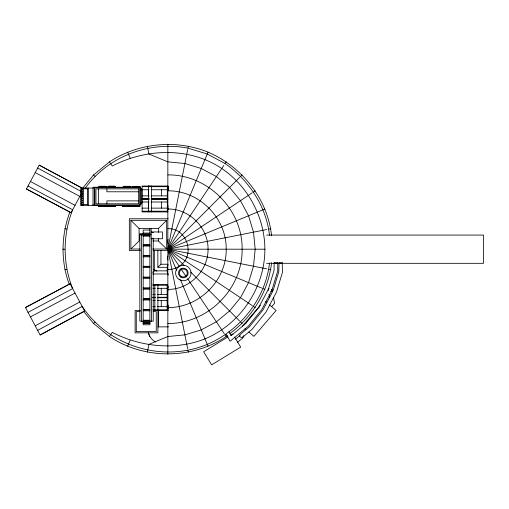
<?xml version="1.0" encoding="UTF-8"?>
<svg xmlns="http://www.w3.org/2000/svg" width="509" height="509" viewBox="0 0 509 509"><rect width="100%" height="100%" fill="white"/><g stroke="black" fill="none" stroke-linecap="round" stroke-linejoin="round"><path stroke-width="0.76" d="M110.949 206.469L110.956 206.03M69.186 284.086C60.609 261.009 61.201 234.986 69.879 212.024M28.033 312.361L72.66 288.616C62.645 263.446 62.645 234.935 72.66 209.765L28.033 186.02M271.571 235.794C267.779 199.013 241.794 166.507 208.047 152.14C176.012 139.148 138.372 142.857 109.486 161.849L112.266 166.017C146.032 148.431 189.38 146.796 221.765 168.498C248.188 186.44 264.661 217.254 264.896 249.194C264.871 287.63 240.49 324.125 204.987 338.854C175.083 350.79 140.548 346.852 112.266 332.371L109.486 336.532C144.092 359.628 191.6 359.628 226.206 336.532L227.428 335.526M37.647 330.347L82.184 306.431C109.091 346.648 162.556 362.86 207.271 344.377C240.14 330.379 265.475 298.878 269.503 263.108M229.877 333.516C252.687 316.999 268.587 290.664 271.571 262.593M167.843 286.472L167.843 287.763M167.843 305.209L167.843 307.582C199.051 307.983 226.677 280.421 226.206 249.194C226.67 217.986 199.057 190.366 167.843 190.83M102.061 206.514L102.131 206.075M102.583 206.514L102.653 206.075M243.76 336.901L243.633 335.546M147.356 352.215L148.914 344.377L167.843 336.532L184.888 334.852L201.271 329.883L216.37 321.815L229.604 310.948L240.464 297.714L248.538 282.616L253.507 266.232L255.187 249.194L253.507 232.155L248.538 215.765L240.464 200.667L229.604 187.433L216.37 176.572L201.271 168.498L184.888 163.529L167.843 161.849L148.914 154.011L147.356 146.166M187.656 348.773L167.843 249.194L187.656 149.608M85.137 188.349C107.793 156.32 149.665 140.726 187.942 148.144L188.336 146.166M135.814 206.539L135.96 206.1M136.336 206.539L136.482 206.1M127.644 346.241L130.132 340.235M176.591 270.311L167.843 249.194L208.047 152.14M126.932 206.406L127.167 205.973M81.504 193.223L71.082 212.724L26.449 188.979L39.199 165.126L82.203 188.107M140.274 202.557L141.82 202.633L140.274 204.491L141.82 202.633L141.82 190.181L141.05 188.635L140.274 188.171L141.82 190.181L140.274 190.105M111.751 206.463L112.005 206.024M113.666 206.457L112.19 206.469L112.521 206.024M167.843 269.687L171.845 269.293L175.688 268.122L179.232 266.232L167.843 249.194L223.839 165.393M269.503 235.279C266.283 206.298 248.793 180.065 225.086 163.529L226.206 161.849M103.181 206.075L102.875 206.508M106.069 206.062L103.677 206.069L103.365 206.508L106.317 206.062M83.018 187.77L93.567 174.911L109.486 161.849M260.322 305.317L242.278 326.371L242.672 326.714M271.666 306.692L274.631 303.237L273.537 297.848M136.628 206.539L136.985 206.1M137.131 206.539L137.513 206.1M279.034 262.918L278.786 271.787L273.059 290.671L263 309.911L249.372 326.803L240.216 334.445C238.155 336.207 241.699 338.924 243.092 336.761M83.521 311.222L93.567 323.469L94.992 322.044M184.01 265.354L167.843 249.194L239.637 177.399M240.693 176.343L242.125 174.911M152.783 272.398L154.303 270.871L154.303 250.523M167.69 267.32L157.854 267.32L160.946 264.228L160.946 250.441M274.147 262.975L274.084 270.362L268.358 289.239L258.667 307.589L245.58 323.679L231.15 335.622L228.897 331.639M140.217 249.028L130.883 249.028L130.883 220.321L139.103 228.528L158.388 228.528L166.678 220.321L166.678 249.028L152.668 249.028M130.883 249.028L139.103 240.967L139.103 228.528M112.54 206.463L113.03 206.024M112.922 206.463L114.353 206.011L109.206 206.489M242.774 337.111L252.012 329.399L266.092 311.941L276.482 292.071L282.47 272.334L282.221 262.918M103.658 206.508L104.141 206.069M179.232 266.232C195.965 256.218 187.325 227.727 167.843 228.7M235.463 339.217L240.095 335.469M237.219 342.525L243.238 337.664M137.385 206.539L137.933 206.1M137.774 206.539L138.435 206.1L137.831 206.539M252.267 305.597L167.843 249.194L252.267 192.784M253.507 191.95L255.187 190.83M84.659 311.063L40.122 334.979L25.45 307.531L70.083 283.787L84.659 311.063L40.122 334.979M128.472 206.406L129.07 205.973M123.999 205.954L123.261 205.96L124.081 206.393C122.764 207.048 133.657 205.394 129.808 206.399M228 336.901L203.651 351.764L211.642 364.851L240.725 347.1L234.579 337.034M230.704 335.246L232.734 334.012L233.007 334.458M104.281 206.508L105.007 206.069M104.676 206.501L105.401 206.062M137.964 206.539L138.741 206.1M139.18 206.1L138.327 206.539L139.86 206.107M30.457 316.903L75.039 293.069M35.216 325.805L79.805 301.977M115.537 206.011L113.602 206.457L115.18 206.011M25.45 307.531L70.083 283.787M114.69 206.011L113.761 206.457L115.002 206.011L114.29 206.011M113.851 206.457L115.002 206.011L114.232 206.018M129.331 206.406L130.851 205.967C128.249 206.966 132.073 205.56 129.744 205.954M130.368 205.967L128.828 206.406M104.829 206.501L106.4 206.062L105.306 206.501M137.684 206.539L139.651 206.107M138.804 206.539L139.797 206.107L139.008 206.107M138.454 206.539L139.453 206.107M138.912 206.539L139.701 206.107L139.103 206.1M114.372 206.45L115.467 206.011L114.073 206.45L115.403 206.011L114.913 206.011M114.175 206.45L115.467 206.011M130.463 205.967L129.54 206.399M105.204 206.501L106.502 206.062M139.549 206.107L139.956 206.107L138.881 206.539L139.701 206.107M133.364 206.539L139.002 206.539L139.956 206.107M261.651 288.043L167.843 249.194L264.896 208.995M80.836 190.22L82.235 189.679L80.836 190.22L80.836 191.301L82.235 191.842L80.836 192.383L80.836 193.458L82.235 193.999L80.836 193.458M80.836 192.383L82.159 191.842M80.836 197.778L82.235 198.319L80.836 197.778L80.836 196.697L82.235 196.162L80.836 195.621L80.836 194.54L82.159 193.999M80.836 196.697L82.159 196.162M80.836 202.098L82.235 202.639L80.836 202.098L80.836 201.017L82.235 200.476L80.836 199.935L80.836 198.86L82.159 198.319M80.836 201.017L82.159 200.476M80.836 204.255L82.235 204.796L80.836 204.255L80.836 203.18L82.159 202.639M93.02 205.42L93.02 187.242L140.274 187.242L140.274 205.42L80.836 205.337L82.159 204.796M80.836 194.54L82.235 193.999M80.836 198.86L82.235 198.319M80.836 203.18L82.235 202.639M80.836 205.337L82.235 204.796M64.821 269.687L66.8 269.293M266.691 268.854L167.843 249.194L266.691 229.527M268.892 229.095L270.871 228.7M107.685 186.86L108.239 186.848M167.843 289.392C189.342 289.71 208.366 270.686 208.047 249.194C208.366 227.695 189.342 208.671 167.843 208.995M167.843 323.469C207.564 324.061 242.717 288.915 242.125 249.194C242.717 209.473 207.564 174.32 167.843 174.911M106.177 186.898L106.597 186.879L105.471 186.86M110.733 186.892L115.25 186.841M115.161 186.841L115.613 186.835L114.869 186.848M105.764 186.86L106.298 186.892M133.065 206.539L131.806 206.107L133.447 206.539M99.828 186.892L98.402 186.924L99.44 186.949M108.843 186.892L110.771 186.886M122.644 205.96L123.897 206.399M126.105 205.973L126.149 206.406M123.611 206.399L122.694 205.96L129.56 205.973M126.646 206.406L126.62 205.973M110.434 206.037L107.399 206.056L108.468 206.489L113.507 206.018M107.329 206.062L108.512 206.489L107.584 206.056M110.606 206.476L112.247 206.463M108.15 186.886L108.926 186.892M114.875 206.018L115.282 206.011M109.849 206.482L109.467 206.043M111.426 186.237L108.506 186.275L114.741 186.249L111.764 186.294M107.857 186.854L108.245 186.886M103.677 206.069L98.746 206.088L99.548 206.52L98.402 206.094L99.688 206.527C98.574 206.52 106.247 206.501 105.115 206.501M107.787 206.056L108.519 206.489M107.991 206.056L107.463 206.062L109.27 206.489L108.633 206.05M108.226 206.05L108.99 206.482L107.863 206.056M109.053 206.043L109.467 206.482M125.08 205.973L125.36 206.406M125.558 205.973L125.838 206.406M123.954 206.393L122.726 205.96L123.229 205.967M99.414 206.527L98.301 206.094L99.777 206.52M109.95 206.037L110.154 206.476M99.414 206.088L100.057 206.52M100.19 206.081L100.623 206.52M99.325 206.527L102.214 206.514M134.172 186.37C129.687 186.377 142.526 186.358 138.054 186.37M132.143 186.949L139.892 186.949M123.013 186.892L124.069 186.892M130.864 186.905L130.088 186.905M140.083 186.949L139.301 186.949M124.654 205.973L125.087 206.406M98.822 206.094L98.377 206.094L99.879 206.52M123.534 205.967L124.151 206.399M149.137 186.046L142.119 186.046L142.119 211.929L168.002 211.929M151.472 186.046L168.002 186.046M142.119 186.682L167.843 186.682M132.334 186.956L133.288 186.949M93.408 188.063L80.836 188.063L80.836 189.144L82.159 189.679M140.63 188.635L141.241 188.635M83.482 188.794L87.904 188.794M142.119 189.742L149.137 189.742M151.472 189.742L167.843 189.742M138.722 191.785L106.89 191.785L106.89 188.864M142.119 195.876L149.137 195.876M151.472 195.876L167.843 195.876M142.119 198.707L149.137 198.707M151.472 198.707L167.843 198.707M142.119 198.936L149.137 198.936M151.472 198.936L167.843 198.936M142.119 199.172L149.137 199.172M151.472 199.172L167.843 199.172M138.652 200.877L106.89 200.877L106.89 203.797M142.119 202.003L149.137 202.003M151.472 202.003L167.843 202.003M140.274 204.026L141.241 204.026M83.482 204.599L87.904 204.599M131.971 206.107L132.964 206.539L132.066 206.107L139.371 206.107M132.76 206.107L133.517 206.539M133.135 206.107L133.708 206.539M133.511 206.107L134.083 206.539M134.427 206.1L134.777 206.539L131.812 206.107M132.766 206.539L133.243 206.539L132.117 206.107M142.119 208.13L149.137 208.13M151.472 208.13L167.843 208.13M148.393 211.159L151.485 211.159M142.119 211.197L149.137 211.197M151.472 211.197L167.843 211.197M168.224 218.775L129.337 218.775L129.337 250.581L140.446 250.581M130.883 220.321L166.678 220.321M149.888 230.017L143.188 230.017L143.188 324.787L149.888 324.787L149.888 228.783M151.167 231.958L162.473 231.958L162.473 238.759L151.167 238.759L151.167 228.783M151.167 232.352L153.444 232.352M143.188 233.065L149.888 233.065M143.188 233.936L139.841 233.936L139.841 321.134L141.515 321.134M143.188 233.968L149.888 233.968M139.841 234.146L143.188 234.146M149.888 234.369L151.167 234.369M139.841 234.827L141.515 234.827L141.515 321.338L143.188 321.338M143.188 234.827L149.888 234.827M141.515 235.031L143.188 235.031M266.621 235.069L483.55 235.069L483.55 263.312L266.621 263.312M143.188 235.253L149.888 235.253M143.188 236.151L149.888 236.151M151.561 238.606L153.234 238.606M152.986 240.967L158.388 240.967L166.678 249.028M143.188 244.714L149.888 244.714M143.188 245.141L149.888 245.141M143.188 245.612L149.888 245.612M143.188 246.044L149.888 246.044M62.804 249.194L64.821 249.194M167.843 249.194L264.896 249.194M153.145 250.581L168.224 250.581M143.188 255.505L149.888 255.505M143.188 255.932L149.888 255.932M143.188 256.829L149.888 256.829M160.946 264.228L167.69 264.228M143.188 266.29L149.888 266.29M143.188 266.722L149.888 266.722M143.188 267.619L149.888 267.619M154.303 270.871L167.397 270.871M152.783 273.969L168.174 273.969M143.188 277.081L149.888 277.081M143.188 277.507L149.888 277.507M143.188 278.41L149.888 278.41M152.878 284.614L167.843 284.614M152.878 285.25L167.69 285.25M143.188 287.871L149.888 287.871M143.188 288.298L149.888 288.298M152.878 288.31L155.213 288.31M157.472 288.31L167.69 288.31M143.188 289.195L149.888 289.195M152.878 294.444L155.213 294.444M157.472 294.444L167.69 294.444M152.878 297.275L155.213 297.275M157.555 297.275L167.69 297.275M152.878 297.504L155.213 297.504M157.555 297.504L167.843 297.504M152.878 297.74L155.213 297.74M157.555 297.74L167.69 297.74M143.188 298.656L149.888 298.656M143.188 299.088L149.888 299.088M143.188 299.559L149.888 299.559M143.188 299.986L149.888 299.986M152.878 300.571L155.213 300.571M157.472 300.571L167.69 300.571M152.878 306.698L155.213 306.698M157.472 306.698L167.69 306.698M143.188 309.447L149.888 309.447M152.878 309.765L167.69 309.765M143.188 309.873L149.888 309.873M157.898 310.369L158.452 310.369L158.452 326.873M140.605 310.496L135.101 310.496L135.101 332.841L157.898 332.841L157.917 284.506L154.825 284.506L154.825 310.496M153.184 310.496L167.843 310.496M158.452 310.541L168.562 310.541M143.188 310.776L149.888 310.776M140.115 311.635L136.272 311.635L136.272 331.614L156.25 331.614L156.25 311.635L153.177 311.635M143.188 320.237L149.888 320.237M143.188 320.664L149.888 320.664M151.561 321.134L153.234 321.134L153.234 238.097M149.888 321.338L151.561 321.338L151.561 238.199M143.188 321.561L149.888 321.561M143.188 322.261L149.888 322.261M143.188 323.094L149.888 323.094M143.188 323.355L149.888 323.355M157.898 326.873L168.562 326.873M125.004 186.313L123.929 186.313L130.228 186.326L129.152 186.319M131.176 186.905L123.293 186.892M122.917 205.96L123.261 205.96M132.066 206.107L132.664 206.107M133.918 206.1L134.268 206.539M111.458 206.03L111.465 206.469M134.93 206.1L135.038 206.539M135.413 206.1L135.547 206.539M131.806 206.107L133.218 206.539M105.853 186.905L99.401 186.898M64.821 228.7L66.8 229.095M268.892 269.293L270.871 269.687M187.942 148.144L207.271 154.011L225.086 163.529M80.836 189.144L82.235 189.679M80.836 191.301L82.235 191.842M80.836 195.621L82.235 196.162M80.836 199.935L82.235 200.476M263.032 288.616L264.896 289.392M98.733 206.094L99.599 206.527M26.449 188.979L71.082 212.724M35.216 172.576L79.805 196.404M30.457 181.484L75.039 205.312M39.199 165.126L81.65 187.923M37.647 168.034L81.485 191.581M258.877 307.722L259.119 307.888M253.507 306.431L255.187 307.551M100.394 206.52L99.675 206.088L100.318 206.52M93.567 323.469L109.486 336.532M265.615 301.5L266.697 302.429M269.503 304.834L276.094 310.484L253.921 336.354L248.863 332.021M244.963 328.68L245.853 329.438M277.704 262.975L277.768 270.909L271.781 290.645L261.753 309.625L248.207 326.288L230.113 341.265L226.231 334.4M93.567 174.911L94.992 176.343M190.697 272.041L239.637 320.988M240.693 322.044L242.125 323.469M101.056 206.514L100.559 206.081L100.992 206.52M180.981 268.854L186.237 276.718M187.554 278.684L224.253 333.611M225.086 334.852L226.206 336.532M127.644 152.14L130.132 158.153M180.517 279.778L208.047 346.241M167.69 273.785L167.843 274.166M149.818 336.392L148.272 332.663A15.467 15.467 0 0 0 155.48 342.054M272.296 291.695L271.825 289.386A1.839 1.839 0 0 1 270.623 291.702M269.102 294.393L269.732 297.51M187.942 350.237L188.336 352.215M167.843 307.175L168.11 309.179A7.737 7.737 0 0 1 168.11 305.177M168.002 187.904L168.002 189.195M167.843 144.149L167.843 354.239M167.69 284.614L167.69 310.496M167.315 186.682L167.315 211.197M167.162 285.25L167.162 309.765M161.417 189.742L161.417 195.876M161.417 202.003L161.417 208.13M161.258 288.31L161.258 294.444M161.258 300.571L161.258 306.698M158.388 228.528L158.388 232.416M158.388 238.632L158.388 240.967M157.854 250.447L157.854 267.32M151.485 211.929L151.485 185.938L148.393 185.938L148.393 211.929M148.552 189.742L148.552 195.876M148.552 202.003L148.552 208.13M141.05 188.635L141.05 189.176M141.05 203.562L141.05 204.026M138.963 187.242L138.963 187.706M108.99 187.242L108.99 187.706M107.469 187.242L107.469 187.706M98.485 188.864L98.485 203.797M97.804 187.242L97.804 187.706M94.33 187.242L94.33 205.42M93.071 204.599L93.071 205.337M88.178 188.063L88.178 205.337M87.771 188.794L87.771 204.599M83.482 188.063L83.482 205.337M82.159 188.063L82.159 205.337M268.313 290.499A1.839 1.839 0 0 1 269.076 288.393M156.829 271.106A24.527 24.527 0 0 1 153.782 269.286M168.11 290.48A7.737 7.737 0 0 1 168.11 286.478M168.11 209.829A7.737 7.737 0 0 1 168.11 205.827M167.951 260.042A7.737 7.737 0 0 1 167.951 256.04M168.091 275.07A15.467 15.467 0 0 1 168.091 264.495M168.11 243.461A7.737 7.737 0 0 1 168.11 239.453M168.18 186.548L168.18 190.551A7.737 7.737 0 0 1 168.18 186.548M127.67 205.973L127.447 206.406L127.683 205.973M277.768 263.038L274.084 263.038L277.768 263.038M282.47 263.038L278.786 263.038L282.47 263.038M128.16 205.973L127.702 206.406L128.16 205.973M128.65 205.973L128.185 206.406L128.688 205.973M104.612 206.069L104.078 206.508L104.612 206.069M113.876 206.018L113.189 206.457L113.876 206.018M129.82 205.967L129 206.406L129.82 205.967M130.552 205.96L129.7 206.399L130.578 205.967M99.497 186.332L105.643 186.307L99.497 186.332M124.247 205.967L124.756 206.406L124.247 205.967M101.113 206.081L101.31 206.514L101.113 206.081M101.609 206.081L101.8 206.514L101.609 206.081M123.84 205.967L124.546 206.406L123.84 205.967M132.41 186.949L132.047 186.956L132.429 186.956M140.191 186.949L139.797 186.949L140.179 186.949M139.81 187.706L94.795 187.706L94.795 204.955L139.81 204.955L139.81 187.706M138.652 188.864L95.953 188.864L95.953 203.797L138.652 203.797L138.652 188.864M123.127 205.96L124.056 206.393L123.127 205.967M179.448 279.708A7.737 7.737 0 0 0 191.047 273.009A7.737 7.737 0 0 0 179.448 266.309A7.737 7.737 0 0 0 179.448 279.708M181.293 276.444A3.983 3.983 0 0 0 187.299 273.047A3.983 3.983 0 0 0 181.35 269.541A3.983 3.983 0 0 0 181.293 276.444M180.886 277.22A4.861 4.861 0 0 0 188.177 273.009A4.861 4.861 0 0 0 180.886 268.803A4.861 4.861 0 0 0 180.886 277.22"/></g></svg>
